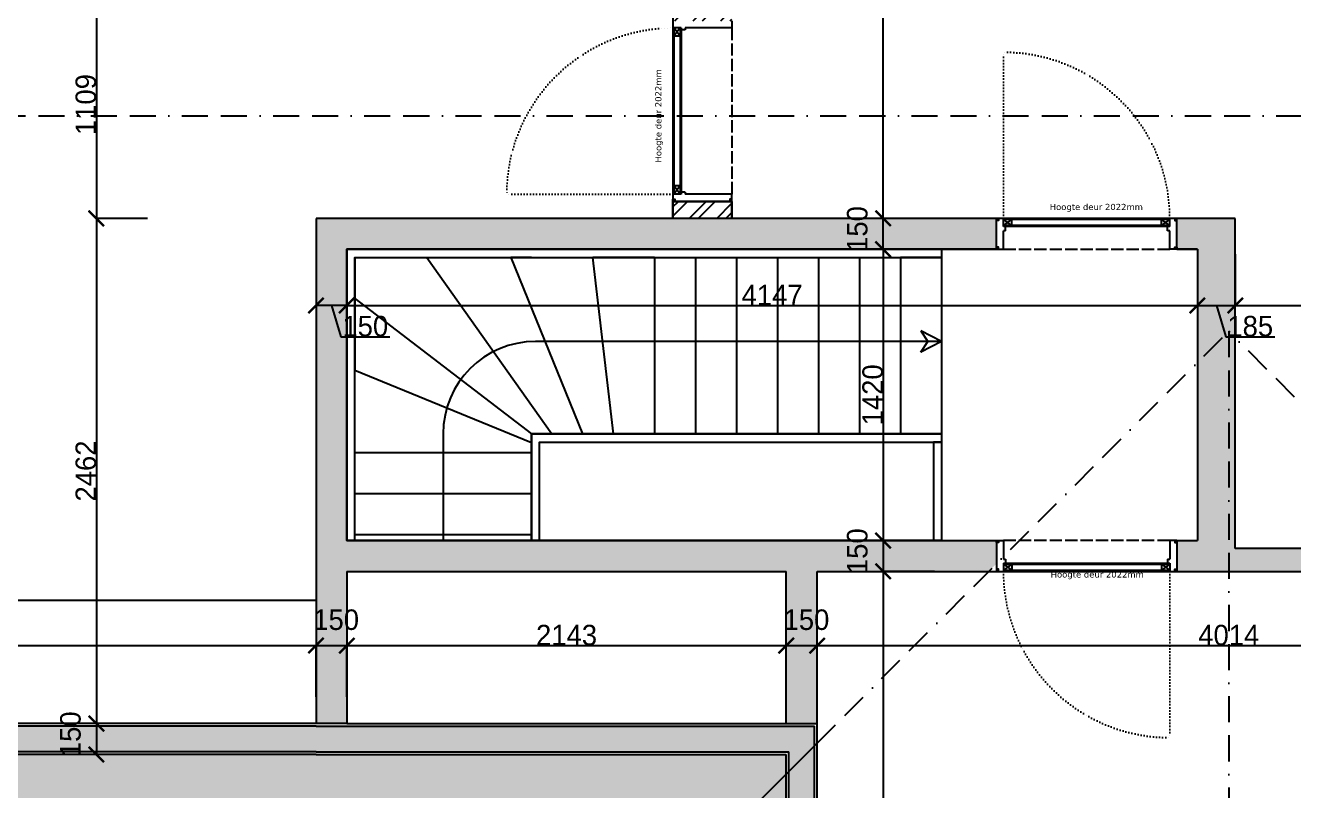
# Model space of a CAD drawing. Header units: millimetres. Extents: x -153917 to -31303, y -39726 to 31262.
# Drawn here: x -147857 to -141674, y 17283 to 21012 of the extents above; entities that cross this region are included whole.
import ezdxf

# ---------------------------------------------------------------- set-up
doc = ezdxf.new("R2010")
doc.units = ezdxf.units.MM
doc.header["$LTSCALE"] = 5
for name, pattern in [('ACAD_ISO02W100', [15, 12, -3]), ('ACAD_ISO07W100', [3, 0, -3]), ('BORDERX2', [88.9, 25.4, -12.7, 25.4, -12.7, 0, -12.7])]:
    doc.linetypes.add(name, pattern=pattern)
for name, color, linetype in [('Bemating', 1, 'Continuous'), ('Deuren', 8, 'Continuous'), ('invulling muren', 252, 'Continuous'), ('Meubel', 8, 'Continuous'), ('muren', 7, 'Continuous'), ('Tekst', 7, 'Continuous'), ('trap', 8, 'Continuous')]:
    doc.layers.add(name, color=color, linetype=linetype)
doc.layers.add('Toestellen', color=7, linetype='Continuous', true_color=0x423f38)
doc.styles.add('Geneva', font='')
doc.styles.get('Geneva').set_extended_font_data('Geneva')
doc.dimstyles.new('ISO-25', dxfattribs={"dimtxt": 100, "dimasz": 25, "dimexe": 1.25, "dimexo": 0.625, "dimtad": 1, "dimtxsty": 'Standard', "dimblk": 'ARCHTICK', "dimcen": 2.5, "dimse1": 1, "dimse2": 1, "dimadec": 0, "dimazin": 0, "dimtfac": 1, "dimtmove": 0, "dimatfit": 3, "dimfxl": 1, "dimarcsym": 0})

# ---------------------------------------------------------------- blocks, each defined once
blk = doc.blocks.new('_ArchTick')
at = {"color": 0, "linetype": 'ByBlock', "const_width": 0.15}
blk.add_lwpolyline([(-0.5, -0.5), (0.5, 0.5)], dxfattribs=at)
blk = doc.blocks.new('*D182')
at = {"layer": 'Bemating', "color": 0, "lineweight": -2, "transparency": 16777216}
for p, q in [((-147261.1, 21180.8), (-147512.4, 21180.8)), ((-147511.1, 21180.8), (-147511.1, 20071.8)), ((-147261.1, 20071.8), (-147512.4, 20071.8))]:
    blk.add_line(p, q, dxfattribs=at)
at = {"layer": 'Defpoints', "color": 0, "transparency": 16777216}
for p in [(-147077.1, 21180.8), (-147511.1, 20071.8), (-146440.1, 20071.8)]:
    blk.add_point(p, dxfattribs=at)
at = {"layer": 'Bemating', "color": 0, "lineweight": -2, "transparency": 16777216, "xscale": 75, "yscale": 75, "zscale": 75}
for p, rotation in [((-147511.1, 21180.8), 90), ((-147511.1, 20071.8), 270)]:
    blk.add_blockref('_ArchTick', p, dxfattribs=dict(at, rotation=rotation))
at = {"layer": 'Bemating', "color": 0, "transparency": 16777216, "insert": (-147561.8, 20626.3), "char_height": 100, "attachment_point": 5, "rotation": 90, "style": 'Geneva'}
blk.add_mtext('1109', dxfattribs=at)
blk = doc.blocks.new('*D183')
at = {"layer": 'Bemating', "color": 0, "lineweight": -2, "transparency": 16777216}
for p, q in [((-147261.1, 20071.8), (-147512.4, 20071.8)), ((-147511.1, 20071.8), (-147511.1, 17609.8)), ((-147261.1, 17609.8), (-147512.4, 17609.8))]:
    blk.add_line(p, q, dxfattribs=at)
at = {"layer": 'Defpoints', "color": 0, "transparency": 16777216}
for p in [(-146440.1, 20071.8), (-147511.1, 17609.8), (-146440.1, 17609.8)]:
    blk.add_point(p, dxfattribs=at)
at = {"layer": 'Bemating', "color": 0, "lineweight": -2, "transparency": 16777216, "xscale": 75, "yscale": 75, "zscale": 75}
for p, rotation in [((-147511.1, 20071.8), 90), ((-147511.1, 17609.8), 270)]:
    blk.add_blockref('_ArchTick', p, dxfattribs=dict(at, rotation=rotation))
at = {"layer": 'Bemating', "color": 0, "transparency": 16777216, "insert": (-147561.8, 18840.8), "char_height": 100, "attachment_point": 5, "rotation": 90, "style": 'Geneva'}
blk.add_mtext('2462', dxfattribs=at)
blk = doc.blocks.new('*D184')
at = {"layer": 'Bemating', "color": 0, "lineweight": -2, "transparency": 16777216}
for p, q in [((-151240.1, 17739.9), (-151240.1, 17991.2)), ((-151240.1, 17989.9), (-146440.1, 17989.9)), ((-146440.1, 17739.9), (-146440.1, 17991.2))]:
    blk.add_line(p, q, dxfattribs=at)
at = {"layer": 'Defpoints', "color": 0, "transparency": 16777216}
for p in [(-146440.1, 17989.9), (-151240.1, 17609.8), (-146440.1, 17609.8)]:
    blk.add_point(p, dxfattribs=at)
at = {"layer": 'Bemating', "color": 0, "lineweight": -2, "transparency": 16777216, "xscale": 75, "yscale": 75, "zscale": 75, "rotation": 180}
blk.add_blockref('_ArchTick', (-151240.1, 17989.9), dxfattribs=at)
at = {"layer": 'Bemating', "color": 0, "lineweight": -2, "transparency": 16777216, "xscale": 75, "yscale": 75, "zscale": 75}
blk.add_blockref('_ArchTick', (-146440.1, 17989.9), dxfattribs=at)
at = {"layer": 'Bemating', "color": 0, "transparency": 16777216, "insert": (-148840.1, 18040.5), "char_height": 100, "attachment_point": 5, "style": 'Geneva'}
blk.add_mtext('4800', dxfattribs=at)
blk = doc.blocks.new('*D185')
at = {"layer": 'Bemating', "color": 0, "lineweight": -2, "transparency": 16777216}
for p, q in [((-146440.1, 17739.9), (-146440.1, 17991.2)), ((-146440.1, 17989.9), (-146290.1, 17989.9)), ((-146290.1, 17739.9), (-146290.1, 17991.2))]:
    blk.add_line(p, q, dxfattribs=at)
at = {"layer": 'Defpoints', "color": 0, "transparency": 16777216}
for p in [(-146290.1, 17989.9), (-146440.1, 17609.8), (-146290.1, 17609.8)]:
    blk.add_point(p, dxfattribs=at)
at = {"layer": 'Bemating', "color": 0, "lineweight": -2, "transparency": 16777216, "xscale": 75, "yscale": 75, "zscale": 75, "rotation": 180}
blk.add_blockref('_ArchTick', (-146440.1, 17989.9), dxfattribs=at)
at = {"layer": 'Bemating', "color": 0, "lineweight": -2, "transparency": 16777216, "xscale": 75, "yscale": 75, "zscale": 75}
blk.add_blockref('_ArchTick', (-146290.1, 17989.9), dxfattribs=at)
at = {"layer": 'Bemating', "color": 0, "transparency": 16777216, "insert": (-146342, 18115.5), "char_height": 100, "attachment_point": 5, "style": 'Geneva'}
blk.add_mtext('150', dxfattribs=at)
blk = doc.blocks.new('*D186')
at = {"layer": 'Bemating', "color": 0, "lineweight": -2, "transparency": 16777216}
for p, q in [((-146290.1, 17739.9), (-146290.1, 17991.2)), ((-146290.1, 17989.9), (-144147.1, 17989.9)), ((-144147.1, 17739.9), (-144147.1, 17991.2))]:
    blk.add_line(p, q, dxfattribs=at)
at = {"layer": 'Defpoints', "color": 0, "transparency": 16777216}
for p in [(-144147.1, 17989.9), (-146290.1, 17609.8), (-144147.1, 17609.8)]:
    blk.add_point(p, dxfattribs=at)
at = {"layer": 'Bemating', "color": 0, "lineweight": -2, "transparency": 16777216, "xscale": 75, "yscale": 75, "zscale": 75, "rotation": 180}
blk.add_blockref('_ArchTick', (-146290.1, 17989.9), dxfattribs=at)
at = {"layer": 'Bemating', "color": 0, "lineweight": -2, "transparency": 16777216, "xscale": 75, "yscale": 75, "zscale": 75}
blk.add_blockref('_ArchTick', (-144147.1, 17989.9), dxfattribs=at)
at = {"layer": 'Bemating', "color": 0, "transparency": 16777216, "insert": (-145218.6, 18040.5), "char_height": 100, "attachment_point": 5, "style": 'Geneva'}
blk.add_mtext('2143', dxfattribs=at)
blk = doc.blocks.new('*D187')
at = {"layer": 'Bemating', "color": 0, "lineweight": -2, "transparency": 16777216}
for p, q in [((-144147.1, 17739.9), (-144147.1, 17991.2)), ((-144147.1, 17989.9), (-143997.1, 17989.9)), ((-143997.1, 17739.9), (-143997.1, 17991.2))]:
    blk.add_line(p, q, dxfattribs=at)
at = {"layer": 'Defpoints', "color": 0, "transparency": 16777216}
for p in [(-143997.1, 17989.9), (-144147.1, 17609.8), (-143997.1, 17609.8)]:
    blk.add_point(p, dxfattribs=at)
at = {"layer": 'Bemating', "color": 0, "lineweight": -2, "transparency": 16777216, "xscale": 75, "yscale": 75, "zscale": 75, "rotation": 180}
blk.add_blockref('_ArchTick', (-144147.1, 17989.9), dxfattribs=at)
at = {"layer": 'Bemating', "color": 0, "lineweight": -2, "transparency": 16777216, "xscale": 75, "yscale": 75, "zscale": 75}
blk.add_blockref('_ArchTick', (-143997.1, 17989.9), dxfattribs=at)
at = {"layer": 'Bemating', "color": 0, "transparency": 16777216, "insert": (-144049, 18115.5), "char_height": 100, "attachment_point": 5, "style": 'Geneva'}
blk.add_mtext('150', dxfattribs=at)
blk = doc.blocks.new('*D188')
at = {"layer": 'Bemating', "color": 0, "lineweight": -2, "transparency": 16777216}
for p, q in [((-139983.1, 18239.9), (-139983.1, 17988.7)), ((-143997.1, 17739.9), (-143997.1, 17991.2)), ((-143997.1, 17989.9), (-139983.1, 17989.9))]:
    blk.add_line(p, q, dxfattribs=at)
at = {"layer": 'Defpoints', "color": 0, "transparency": 16777216}
for p in [(-139983.1, 18351.8), (-139983.1, 17989.9), (-143997.1, 17609.8)]:
    blk.add_point(p, dxfattribs=at)
at = {"layer": 'Bemating', "color": 0, "lineweight": -2, "transparency": 16777216, "xscale": 75, "yscale": 75, "zscale": 75, "rotation": 180}
blk.add_blockref('_ArchTick', (-143997.1, 17989.9), dxfattribs=at)
at = {"layer": 'Bemating', "color": 0, "lineweight": -2, "transparency": 16777216, "xscale": 75, "yscale": 75, "zscale": 75}
blk.add_blockref('_ArchTick', (-139983.1, 17989.9), dxfattribs=at)
at = {"layer": 'Bemating', "color": 0, "transparency": 16777216, "insert": (-141990.1, 18040.5), "char_height": 100, "attachment_point": 5, "style": 'Geneva'}
blk.add_mtext('4014', dxfattribs=at)
blk = doc.blocks.new('*D199')
at = {"layer": 'Bemating', "color": 0, "lineweight": -2, "transparency": 16777216}
for p, q in [((-143425.2, 19921.8), (-143676.4, 19921.8)), ((-143675.2, 19921.8), (-143675.2, 18501.8)), ((-143425.2, 18501.8), (-143676.4, 18501.8))]:
    blk.add_line(p, q, dxfattribs=at)
at = {"layer": 'Defpoints', "color": 0, "transparency": 16777216}
for p in [(-143390.1, 19921.8), (-143675.2, 18501.8), (-143390.1, 18501.8)]:
    blk.add_point(p, dxfattribs=at)
at = {"layer": 'Bemating', "color": 0, "lineweight": -2, "transparency": 16777216, "xscale": 75, "yscale": 75, "zscale": 75}
for p, rotation in [((-143675.2, 19921.8), 90), ((-143675.2, 18501.8), 270)]:
    blk.add_blockref('_ArchTick', p, dxfattribs=dict(at, rotation=rotation))
at = {"layer": 'Bemating', "color": 0, "transparency": 16777216, "insert": (-143725.8, 19211.8), "char_height": 100, "attachment_point": 5, "rotation": 90, "style": 'Geneva'}
blk.add_mtext('1420', dxfattribs=at)
blk = doc.blocks.new('*D200')
at = {"layer": 'Bemating', "color": 0, "lineweight": -2, "transparency": 16777216}
for p, q in [((-143425.2, 18501.8), (-143676.4, 18501.8)), ((-143675.2, 18501.8), (-143675.2, 18351.8)), ((-143425.2, 18351.8), (-143676.4, 18351.8))]:
    blk.add_line(p, q, dxfattribs=at)
at = {"layer": 'Defpoints', "color": 0, "transparency": 16777216}
for p in [(-143390.1, 18501.8), (-143675.2, 18351.8), (-143123.1, 18351.8)]:
    blk.add_point(p, dxfattribs=at)
at = {"layer": 'Bemating', "color": 0, "lineweight": -2, "transparency": 16777216, "xscale": 75, "yscale": 75, "zscale": 75}
for p, rotation in [((-143675.2, 18501.8), 90), ((-143675.2, 18351.8), 270)]:
    blk.add_blockref('_ArchTick', p, dxfattribs=dict(at, rotation=rotation))
at = {"layer": 'Bemating', "color": 0, "transparency": 16777216, "insert": (-143800.8, 18449.9), "char_height": 100, "attachment_point": 5, "rotation": 90, "style": 'Geneva'}
blk.add_mtext('150', dxfattribs=at)
blk = doc.blocks.new('*D201')
at = {"layer": 'Bemating', "color": 0, "lineweight": -2, "transparency": 16777216}
for p, q in [((-143425.2, 18351.8), (-143676.4, 18351.8)), ((-143675.2, 18351.8), (-143675.2, 14701.8)), ((-143925.2, 14701.8), (-143673.9, 14701.8))]:
    blk.add_line(p, q, dxfattribs=at)
at = {"layer": 'Defpoints', "color": 0, "transparency": 16777216}
for p in [(-143123.1, 18351.8), (-143997.1, 14701.8), (-143675.2, 14701.8)]:
    blk.add_point(p, dxfattribs=at)
at = {"layer": 'Bemating', "color": 0, "lineweight": -2, "transparency": 16777216, "xscale": 75, "yscale": 75, "zscale": 75}
for p, rotation in [((-143675.2, 18351.8), 90), ((-143675.2, 14701.8), 270)]:
    blk.add_blockref('_ArchTick', p, dxfattribs=dict(at, rotation=rotation))
at = {"layer": 'Bemating', "color": 0, "transparency": 16777216, "insert": (-143725.8, 16526.8), "char_height": 100, "attachment_point": 5, "rotation": 90, "style": 'Geneva'}
blk.add_mtext('3650', dxfattribs=at)
blk = doc.blocks.new('*D202')
at = {"layer": 'Bemating', "color": 0, "lineweight": -2, "transparency": 16777216}
for p, q in [((-146290.1, 19897.6), (-146290.1, 19646.3)), ((-142143.1, 19897.6), (-142143.1, 19646.3)), ((-146290.1, 19647.6), (-142143.1, 19647.6))]:
    blk.add_line(p, q, dxfattribs=at)
at = {"layer": 'Defpoints', "color": 0, "transparency": 16777216}
for p in [(-146290.1, 19921.8), (-142143.1, 19921.8), (-142143.1, 19647.6)]:
    blk.add_point(p, dxfattribs=at)
at = {"layer": 'Bemating', "color": 0, "lineweight": -2, "transparency": 16777216, "xscale": 75, "yscale": 75, "zscale": 75, "rotation": 180}
blk.add_blockref('_ArchTick', (-146290.1, 19647.6), dxfattribs=at)
at = {"layer": 'Bemating', "color": 0, "lineweight": -2, "transparency": 16777216, "xscale": 75, "yscale": 75, "zscale": 75}
blk.add_blockref('_ArchTick', (-142143.1, 19647.6), dxfattribs=at)
at = {"layer": 'Bemating', "color": 0, "transparency": 16777216, "insert": (-144216.6, 19698.2), "char_height": 100, "attachment_point": 5, "style": 'Geneva'}
blk.add_mtext('4147', dxfattribs=at)
blk = doc.blocks.new('*D203')
at = {"layer": 'Bemating', "color": 0, "lineweight": -2, "transparency": 16777216}
for p, q in [((-142143.1, 19897.6), (-142143.1, 19646.3)), ((-141958.1, 19897.6), (-141958.1, 19646.3)), ((-142143.1, 19647.6), (-141958.1, 19647.6)), ((-142050.6, 19647.6), (-142005, 19495.4)), ((-142005, 19495.4), (-141765.6, 19495.4))]:
    blk.add_line(p, q, dxfattribs=at)
at = {"layer": 'Defpoints', "color": 0, "transparency": 16777216}
for p in [(-141958.1, 20071.8), (-142143.1, 19921.8), (-141958.1, 19647.6)]:
    blk.add_point(p, dxfattribs=at)
at = {"layer": 'Bemating', "color": 0, "lineweight": -2, "transparency": 16777216, "xscale": 75, "yscale": 75, "zscale": 75, "rotation": 180}
blk.add_blockref('_ArchTick', (-142143.1, 19647.6), dxfattribs=at)
at = {"layer": 'Bemating', "color": 0, "lineweight": -2, "transparency": 16777216, "xscale": 75, "yscale": 75, "zscale": 75}
blk.add_blockref('_ArchTick', (-141958.1, 19647.6), dxfattribs=at)
at = {"layer": 'Bemating', "color": 0, "transparency": 16777216, "insert": (-141885.3, 19546), "char_height": 100, "attachment_point": 5, "style": 'Geneva'}
blk.add_mtext('185', dxfattribs=at)
blk = doc.blocks.new('*D204')
at = {"layer": 'Bemating', "color": 0, "lineweight": -2, "transparency": 16777216}
for p, q in [((-141958.1, 19897.6), (-141958.1, 19646.3)), ((-141958.1, 19647.6), (-138840.1, 19647.6)), ((-138840.1, 19397.6), (-138840.1, 19648.8))]:
    blk.add_line(p, q, dxfattribs=at)
at = {"layer": 'Defpoints', "color": 0, "transparency": 16777216}
for p in [(-141958.1, 20071.8), (-138840.1, 19647.6), (-138840.1, 18462.8)]:
    blk.add_point(p, dxfattribs=at)
at = {"layer": 'Bemating', "color": 0, "lineweight": -2, "transparency": 16777216, "xscale": 75, "yscale": 75, "zscale": 75, "rotation": 180}
blk.add_blockref('_ArchTick', (-141958.1, 19647.6), dxfattribs=at)
at = {"layer": 'Bemating', "color": 0, "lineweight": -2, "transparency": 16777216, "xscale": 75, "yscale": 75, "zscale": 75}
blk.add_blockref('_ArchTick', (-138840.1, 19647.6), dxfattribs=at)
at = {"layer": 'Bemating', "color": 0, "transparency": 16777216, "insert": (-140399.1, 19698.2), "char_height": 100, "attachment_point": 5, "style": 'Geneva'}
blk.add_mtext('3118', dxfattribs=at)
blk = doc.blocks.new('*D206')
at = {"layer": 'Bemating', "color": 0, "lineweight": -2, "transparency": 16777216}
for p, q in [((-146440.1, 19897.6), (-146440.1, 19646.3)), ((-146290.1, 19897.6), (-146290.1, 19646.3)), ((-146290.1, 19647.6), (-146440.1, 19647.6)), ((-146365.1, 19647.6), (-146319.5, 19495.4)), ((-146319.5, 19495.4), (-146080.1, 19495.4))]:
    blk.add_line(p, q, dxfattribs=at)
at = {"layer": 'Defpoints', "color": 0, "transparency": 16777216}
for p in [(-146440.1, 20071.8), (-146290.1, 19921.8), (-146440.1, 19647.6)]:
    blk.add_point(p, dxfattribs=at)
at = {"layer": 'Bemating', "color": 0, "lineweight": -2, "transparency": 16777216, "xscale": 75, "yscale": 75, "zscale": 75, "rotation": 180}
blk.add_blockref('_ArchTick', (-146440.1, 19647.6), dxfattribs=at)
at = {"layer": 'Bemating', "color": 0, "lineweight": -2, "transparency": 16777216, "xscale": 75, "yscale": 75, "zscale": 75}
blk.add_blockref('_ArchTick', (-146290.1, 19647.6), dxfattribs=at)
at = {"layer": 'Bemating', "color": 0, "transparency": 16777216, "insert": (-146199.8, 19546), "char_height": 100, "attachment_point": 5, "style": 'Geneva'}
blk.add_mtext('150', dxfattribs=at)
blk = doc.blocks.new('*D207')
at = {"layer": 'Bemating', "color": 0, "lineweight": -2, "transparency": 16777216}
for p, q in [((-143425.2, 20071.8), (-143676.4, 20071.8)), ((-143675.2, 19921.8), (-143675.2, 20071.8)), ((-143425.2, 19921.8), (-143676.4, 19921.8))]:
    blk.add_line(p, q, dxfattribs=at)
at = {"layer": 'Defpoints', "color": 0, "transparency": 16777216}
for p in [(-143675.2, 20071.8), (-141958.1, 20071.8), (-143390.1, 19921.8)]:
    blk.add_point(p, dxfattribs=at)
at = {"layer": 'Bemating', "color": 0, "lineweight": -2, "transparency": 16777216, "xscale": 75, "yscale": 75, "zscale": 75}
for p, rotation in [((-143675.2, 20071.8), 90), ((-143675.2, 19921.8), 270)]:
    blk.add_blockref('_ArchTick', p, dxfattribs=dict(at, rotation=rotation))
at = {"layer": 'Bemating', "color": 0, "transparency": 16777216, "insert": (-143800.8, 20019.9), "char_height": 100, "attachment_point": 5, "rotation": 90, "style": 'Geneva'}
blk.add_mtext('150', dxfattribs=at)
blk = doc.blocks.new('*D208')
at = {"layer": 'Bemating', "color": 0, "lineweight": -2, "transparency": 16777216}
for p, q in [((-143925.2, 23637.8), (-143673.9, 23637.8)), ((-143675.2, 20071.8), (-143675.2, 23637.8)), ((-143425.2, 20071.8), (-143676.4, 20071.8))]:
    blk.add_line(p, q, dxfattribs=at)
at = {"layer": 'Defpoints', "color": 0, "transparency": 16777216}
for p in [(-144413.1, 23637.8), (-143675.2, 23637.8), (-141958.1, 20071.8)]:
    blk.add_point(p, dxfattribs=at)
at = {"layer": 'Bemating', "color": 0, "lineweight": -2, "transparency": 16777216, "xscale": 75, "yscale": 75, "zscale": 75}
for p, rotation in [((-143675.2, 23637.8), 90), ((-143675.2, 20071.8), 270)]:
    blk.add_blockref('_ArchTick', p, dxfattribs=dict(at, rotation=rotation))
at = {"layer": 'Bemating', "color": 0, "transparency": 16777216, "insert": (-143725.8, 21854.8), "char_height": 100, "attachment_point": 5, "rotation": 90, "style": 'Geneva'}
blk.add_mtext('3566', dxfattribs=at)
blk = doc.blocks.new('*D213')
at = {"layer": 'Bemating', "color": 0, "lineweight": -2, "transparency": 16777216}
for p, q in [((-147261.1, 17609.8), (-147512.4, 17609.8)), ((-147511.1, 17609.8), (-147511.1, 17459.8)), ((-147261.1, 17459.8), (-147512.4, 17459.8))]:
    blk.add_line(p, q, dxfattribs=at)
at = {"layer": 'Defpoints', "color": 0, "transparency": 16777216}
for p in [(-146440.1, 17609.8), (-147511.1, 17459.8), (-144147.1, 17459.8)]:
    blk.add_point(p, dxfattribs=at)
at = {"layer": 'Bemating', "color": 0, "lineweight": -2, "transparency": 16777216, "xscale": 75, "yscale": 75, "zscale": 75}
for p, rotation in [((-147511.1, 17609.8), 90), ((-147511.1, 17459.8), 270)]:
    blk.add_blockref('_ArchTick', p, dxfattribs=dict(at, rotation=rotation))
at = {"layer": 'Bemating', "color": 0, "transparency": 16777216, "insert": (-147636.8, 17557.9), "char_height": 100, "attachment_point": 5, "rotation": 90, "style": 'Geneva'}
blk.add_mtext('150', dxfattribs=at)
blk = doc.blocks.new('*D215')
at = {"layer": 'Bemating', "color": 0, "lineweight": -2, "transparency": 16777216}
for p, q in [((-151540.1, 12398.2), (-151540.1, 12147)), ((-134340.1, 12398.2), (-134340.1, 12147)), ((-151540.1, 12148.2), (-134340.1, 12148.2))]:
    blk.add_line(p, q, dxfattribs=at)
at = {"layer": 'Defpoints', "color": 0, "transparency": 16777216}
for p in [(-151540.1, 23637.8), (-134340.1, 20357.8), (-134340.1, 12148.2)]:
    blk.add_point(p, dxfattribs=at)
at = {"layer": 'Bemating', "color": 0, "lineweight": -2, "transparency": 16777216, "xscale": 75, "yscale": 75, "zscale": 75, "rotation": 180}
blk.add_blockref('_ArchTick', (-151540.1, 12148.2), dxfattribs=at)
at = {"layer": 'Bemating', "color": 0, "lineweight": -2, "transparency": 16777216, "xscale": 75, "yscale": 75, "zscale": 75}
blk.add_blockref('_ArchTick', (-134340.1, 12148.2), dxfattribs=at)
at = {"layer": 'Bemating', "color": 0, "transparency": 16777216, "insert": (-142940.1, 12198.9), "char_height": 100, "attachment_point": 5, "style": 'Geneva'}
blk.add_mtext('17200', dxfattribs=at)

msp = doc.modelspace()

# ---------------------------------------------------------------- hatches: boundary and pattern name
at = {"layer": 'invulling muren', "transparency": 33554477}
h = msp.add_hatch(color=256, dxfattribs=at)
h.dxf.hatch_style = 1
h.paths.add_polyline_path([(-134640.121, 27971.817), (-139940.121, 27971.817), (-139940.121, 24771.817), (-151240.121, 24771.817), (-151240.121, 23787.817), (-138840.121, 23787.817), (-134640.121, 23787.817)], flags=16)
h.paths.add_polyline_path([(-140240.121, 28271.817), (-134340.121, 28271.817), (-134340.121, 23787.817), (-134340.121, 23637.817), (-133840.121, 23637.817), (-133840.121, 28771.817), (-140740.121, 28771.817), (-140740.121, 25571.817), (-152040.121, 25571.817), (-152040.121, 23637.817), (-151540.121, 23637.817), (-151540.121, 23787.817), (-151540.121, 25071.817), (-150490.121, 25071.817), (-140240.121, 25071.817)])
h.paths.add_polyline_path([(-139940.121, 27971.817), (-134640.121, 27971.817), (-134640.121, 23787.817), (-134340.121, 23787.817), (-134340.121, 28271.817), (-140240.121, 28271.817), (-140240.121, 25071.817), (-150490.121, 25071.817), (-151540.121, 25071.817), (-151540.121, 23787.817), (-151240.121, 23787.817), (-151240.121, 24771.817), (-139940.121, 24771.817)], flags=17)
h.paths.add_polyline_path([(-134640.121, 20207.817), (-138540.121, 20207.817), (-138540.121, 17609.817), (-138040.121, 17609.817), (-138040.121, 16871.817), (-134640.121, 16871.817)])
h.paths.add_polyline_path([(-134340.121, 20207.817), (-134640.121, 20207.817), (-134640.121, 16871.817), (-138040.121, 16871.817), (-138040.121, 16571.817), (-134340.121, 16571.817)], flags=17)
h.paths.add_polyline_path([(-133840.121, 20357.817), (-134340.121, 20357.817), (-134340.121, 20207.817), (-134340.121, 16571.817), (-138040.121, 16571.817), (-138040.121, 16071.817), (-133840.121, 16071.817)])
h.paths.add_polyline_path([(-138840.121, 16371.817), (-139833.121, 17364.817), (-139833.121, 14701.817), (-139833.121, 14564.817), (-138840.121, 13571.817)])
h.paths.add_polyline_path([(-138840.121, 17459.817), (-139833.121, 17459.817), (-139833.121, 17364.817), (-138840.121, 16371.817)])
h.paths.add_polyline_path([(-138540.121, 17459.817), (-138840.121, 17459.817), (-138840.121, 16371.817), (-138540.121, 16071.817)])
h.paths.add_polyline_path([(-138040.121, 17609.817), (-138540.121, 17609.817), (-138540.121, 17459.817), (-138540.121, 16071.817), (-138040.121, 15571.817)])
h.paths.add_polyline_path([(-138540.121, 16071.817), (-138840.121, 16371.817), (-138840.121, 13571.817), (-138540.121, 13271.817)])
h.paths.add_polyline_path([(-138040.121, 15571.817), (-138540.121, 16071.817), (-138540.121, 13271.817), (-138040.121, 12771.817)])
h.paths.add_polyline_path([(-139833.121, 14564.817), (-139833.121, 14551.817), (-139983.121, 14551.817), (-141990.121, 14551.817), (-143997.121, 14551.817), (-144147.121, 14551.817), (-144147.121, 14564.817), (-145140.121, 13571.817), (-138840.121, 13571.817)])
h.paths.add_polyline_path([(-138840.121, 13571.817), (-145140.121, 13571.817), (-145440.121, 13271.817), (-138540.121, 13271.817)])
h.paths.add_polyline_path([(-138540.121, 13271.817), (-145440.121, 13271.817), (-145940.121, 12771.817), (-138040.121, 12771.817)])
h.paths.add_polyline_path([(-145440.121, 16071.817), (-145940.121, 15571.817), (-145940.121, 12771.817), (-145440.121, 13271.817)])
h.paths.add_polyline_path([(-145140.121, 16371.817), (-145440.121, 16071.817), (-145440.121, 13271.817), (-145140.121, 13571.817)])
h.paths.add_polyline_path([(-144147.121, 17364.817), (-145140.121, 16371.817), (-145140.121, 13571.817), (-144147.121, 14564.817), (-144147.121, 14701.817)])
h.paths.add_polyline_path([(-144147.121, 17364.817), (-144147.121, 17459.817), (-146290.121, 17459.817), (-146440.121, 17459.817), (-151240.121, 17459.817), (-151240.121, 16371.817), (-145140.121, 16371.817)])
h.paths.add_polyline_path([(-151540.121, 17459.817), (-151540.121, 17609.817), (-152040.121, 17609.817), (-152040.121, 15571.817), (-145940.121, 15571.817), (-145440.121, 16071.817), (-151540.121, 16071.817)])
h.paths.add_polyline_path([(-151240.121, 17459.817), (-151540.121, 17459.817), (-151540.121, 16071.817), (-145440.121, 16071.817), (-145140.121, 16371.817), (-151240.121, 16371.817)])
at = {"layer": 'invulling muren'}
h = msp.add_hatch(dxfattribs=at)
h.set_pattern_fill('ANSI32', color=256, scale=10)
h.set_pattern_definition([(45, (34340.32, -328.19), (-67.35192, 67.35192), []), (45, (34385.22, -328.19), (-67.35192, 67.35192), [])])
h.paths.add_polyline_path([(-144413.121, 23000.817), (-144413.121, 23637.817), (-144700.121, 23637.817), (-144700.121, 21280.817), (-144700.121, 21180.817), (-144700.121, 21034.817), (-144690.121, 21034.817), (-144600.121, 21034.817), (-144413.121, 21034.817)])
h.paths.add_polyline_path([(-144413.121, 20154.817), (-144423.121, 20154.817), (-144700.121, 20154.817), (-144700.121, 20071.817), (-144413.121, 20071.817)])
h = msp.add_hatch(dxfattribs=at)
h.set_pattern_fill('ANSI36', color=256, scale=10)
h.set_pattern_definition([(45, (34340.32, -328.19), (16.83798, 61.739261), [79.375, -15.875, 0, -15.875])])
h.paths.add_polyline_path([(-143123.121, 18501.817), (-146290.121, 18501.817), (-146290.121, 19921.817), (-143390.121, 19921.817), (-143123.121, 19921.817), (-143123.121, 20071.817), (-146440.121, 20071.817), (-146440.121, 18209.817), (-146440.121, 17609.817), (-146290.121, 17609.817), (-146290.121, 18351.817), (-144147.121, 18351.817), (-144147.121, 17609.817), (-143997.121, 17609.817), (-143997.121, 18351.817), (-143160.121, 18351.817), (-143123.121, 18388.817)])
h.paths.add_polyline_path([(-141958.121, 20071.817), (-142243.121, 20071.817), (-142243.121, 19921.817), (-142143.121, 19921.817), (-142143.121, 19368.817), (-141990.121, 19521.817), (-141958.121, 19489.817)])
h.paths.add_polyline_path([(-141990.121, 19521.817), (-142143.121, 19368.817), (-142143.121, 18501.817), (-142243.121, 18501.817), (-142243.121, 18351.817), (-142143.121, 18351.817), (-141990.121, 18351.817)])
h.paths.add_polyline_path([(-140931.121, 18462.817), (-141958.121, 18462.817), (-141958.121, 19489.817), (-141990.121, 19521.817), (-141990.121, 18351.817), (-140820.121, 18351.817)])
h.paths.add_polyline_path([(-138840.121, 18462.817), (-140931.121, 18462.817), (-140820.121, 18351.817), (-139983.121, 18351.817), (-139983.121, 17609.817), (-139833.121, 17609.817), (-139833.121, 18351.817), (-138840.121, 18351.817)])
h = msp.add_hatch(dxfattribs=at)
h.set_pattern_fill('HONEY', color=256, scale=10)
h.set_pattern_definition([(0, (34340.32, -328.19), (47.625, 27.4963064), [31.75, -63.5]), (120, (34340.32, -328.19), (-47.625, 27.4963066), [31.75, -63.5]), (60, (34340.32, -328.19), (1e-07, 54.992613), [-63.5, 31.75])])
h.paths.add_polyline_path([(-146440.121, 17472.317), (-146290.121, 17472.317), (-144134.621, 17472.317), (-144134.621, 17377.317), (-144009.621, 17502.317), (-144009.621, 17597.317), (-146440.121, 17597.317), (-151240.121, 17597.317), (-151240.121, 17472.317)])
h.paths.add_polyline_path([(-144134.621, 14701.817), (-144134.621, 14577.317), (-144009.621, 14702.317), (-144009.621, 17502.317), (-144134.621, 17377.317)])
h.paths.add_polyline_path([(-144009.621, 14689.317), (-144009.621, 14702.317), (-144134.621, 14577.317), (-144134.621, 14564.317), (-143997.121, 14564.317), (-141990.121, 14564.317), (-139983.121, 14564.317), (-139845.621, 14564.317), (-139845.621, 14577.317), (-139970.621, 14702.317), (-139970.621, 14689.317), (-139983.121, 14689.317), (-141990.121, 14689.317)])
h.paths.add_polyline_path([(-139970.621, 14702.317), (-139845.621, 14577.317), (-139845.621, 14701.817), (-139845.621, 17377.317), (-139970.621, 17502.317)])
h.paths.add_polyline_path([(-139970.621, 17597.317), (-139970.621, 17502.317), (-139845.621, 17377.317), (-139845.621, 17459.817), (-139845.621, 17472.317), (-139833.121, 17472.317), (-138840.121, 17472.317), (-138840.121, 17597.317)])

# ---------------------------------------------------------------- linework, layer by layer
at = {"layer": 'Deuren'}
for p, q in [((-144700.121, 21034.817), (-144700.121, 20999.817)), ((-144413.121, 21034.817), (-144413.121, 20999.817)), ((-144700.121, 20999.817), (-144700.121, 20239.817)), ((-144660.121, 20999.817), (-144700.121, 20999.817)), ((-144695.121, 20999.817), (-144695.121, 20189.817)), ((-144665.121, 20999.817), (-144695.121, 20959.817)), ((-144665.121, 20959.817), (-144695.121, 20999.817)), ((-144665.121, 20999.817), (-144665.121, 20189.817)), ((-144660.121, 20999.817), (-144660.121, 20189.817)), ((-144640.121, 20989.817), (-144660.121, 20989.817)), ((-144413.121, 20999.817), (-144640.121, 20999.817)), ((-144640.121, 20999.817), (-144640.121, 20989.817)), ((-144665.121, 20959.817), (-144695.121, 20959.817)), ((-144665.121, 20229.817), (-144695.121, 20229.817)), ((-144665.121, 20229.817), (-144695.121, 20189.817)), ((-144665.121, 20189.817), (-144695.121, 20229.817)), ((-144700.121, 20189.817), (-144700.121, 20154.817)), ((-144660.121, 20189.817), (-144700.121, 20189.817)), ((-144640.121, 20199.817), (-144660.121, 20199.817)), ((-144640.121, 20199.817), (-144640.121, 20189.817)), ((-144413.121, 20189.817), (-144640.121, 20189.817)), ((-144413.121, 20154.817), (-144413.121, 20189.817)), ((-144423.121, 20154.817), (-144700.121, 20154.817)), ((-143123.121, 19971.817), (-143123.121, 20071.817)), ((-143088.121, 20071.817), (-143123.121, 20071.817)), ((-142278.121, 20071.817), (-143088.121, 20071.817)), ((-143088.121, 20031.817), (-143088.121, 20071.817)), ((-142278.121, 20066.817), (-143088.121, 20066.817)), ((-143048.121, 20036.817), (-143088.121, 20066.817)), ((-143088.121, 20036.817), (-143048.121, 20066.817)), ((-142278.121, 20036.817), (-143088.121, 20036.817)), ((-143048.121, 20036.817), (-143048.121, 20066.817)), ((-142318.121, 20036.817), (-142318.121, 20066.817)), ((-142278.121, 20036.817), (-142318.121, 20066.817)), ((-142318.121, 20036.817), (-142278.121, 20066.817)), ((-142243.121, 20071.817), (-142278.121, 20071.817)), ((-142278.121, 20031.817), (-142278.121, 20071.817)), ((-142243.121, 19971.817), (-142243.121, 20071.817)), ((-142278.121, 20031.817), (-143088.121, 20031.817)), ((-143088.121, 19921.817), (-143088.121, 20011.817)), ((-143078.121, 20011.817), (-143088.121, 20011.817)), ((-143078.121, 20011.817), (-143078.121, 20031.817)), ((-142288.121, 20011.817), (-142288.121, 20031.817)), ((-142278.121, 20011.817), (-142288.121, 20011.817)), ((-142278.121, 19921.817), (-142278.121, 20011.817)), ((-143123.121, 19921.817), (-143088.121, 19921.817)), ((-142243.121, 19921.817), (-142278.121, 19921.817)), ((-143123.121, 18501.817), (-143088.121, 18501.817)), ((-143088.121, 18501.817), (-143088.121, 18411.817)), ((-142278.121, 18501.817), (-142278.121, 18411.817)), ((-142243.121, 18501.817), (-142278.121, 18501.817)), ((-143123.121, 18451.817), (-143123.121, 18351.817)), ((-142243.121, 18451.817), (-142243.121, 18351.817)), ((-143088.121, 18411.817), (-143078.121, 18411.817)), ((-143088.121, 18391.817), (-142278.121, 18391.817)), ((-143088.121, 18391.817), (-143088.121, 18351.817)), ((-143088.121, 18386.817), (-142278.121, 18386.817)), ((-143088.121, 18386.817), (-143048.121, 18356.817)), ((-143048.121, 18386.817), (-143088.121, 18356.817)), ((-143078.121, 18411.817), (-143078.121, 18391.817)), ((-143048.121, 18386.817), (-143048.121, 18356.817)), ((-142318.121, 18386.817), (-142318.121, 18356.817)), ((-142318.121, 18386.817), (-142278.121, 18356.817)), ((-142278.121, 18386.817), (-142318.121, 18356.817)), ((-142288.121, 18411.817), (-142288.121, 18391.817)), ((-142288.121, 18411.817), (-142278.121, 18411.817)), ((-142278.121, 18391.817), (-142278.121, 18351.817)), ((-143123.121, 18351.817), (-143088.121, 18351.817)), ((-143088.121, 18356.817), (-142278.121, 18356.817)), ((-143088.121, 18351.817), (-142278.121, 18351.817)), ((-142278.121, 18351.817), (-142243.121, 18351.817))]:
    msp.add_line(p, q, dxfattribs=at)
at = {"layer": 'Deuren', "linetype": 'ACAD_ISO02W100'}
for p, q in [((-144413.121, 20999.817), (-144413.121, 20189.817)), ((-143088.121, 19921.817), (-142278.121, 19921.817)), ((-142278.121, 18501.817), (-143088.121, 18501.817))]:
    msp.add_line(p, q, dxfattribs=at)
at = {"layer": 'Deuren', "linetype": 'ACAD_ISO07W100'}
for p, q in [((-143088.121, 20071.817), (-143088.121, 20881.817)), ((-144700.121, 20189.817), (-145510.121, 20189.817)), ((-142278.121, 18351.817), (-142278.121, 17541.817))]:
    msp.add_line(p, q, dxfattribs=at)
at = {"layer": 'Deuren'}
for points in [[(-144700.121, 20154.817), (-144700.121, 20164.817), (-144690.121, 20164.817), (-144690.121, 20154.817)], [(-144413.121, 20154.817), (-144413.121, 20164.817), (-144423.121, 20164.817), (-144423.121, 20154.817)], [(-143123.121, 20071.817), (-143113.121, 20071.817), (-143113.121, 20061.817), (-143123.121, 20061.817)], [(-142243.121, 20071.817), (-142253.121, 20071.817), (-142253.121, 20061.817), (-142243.121, 20061.817)], [(-143123.121, 19921.817), (-143113.121, 19921.817), (-143113.121, 19931.817), (-143123.121, 19931.817)], [(-142243.121, 19921.817), (-142253.121, 19921.817), (-142253.121, 19931.817), (-142243.121, 19931.817)], [(-143123.121, 18501.817), (-143113.121, 18501.817), (-143113.121, 18491.817), (-143123.121, 18491.817)], [(-142243.121, 18501.817), (-142253.121, 18501.817), (-142253.121, 18491.817), (-142243.121, 18491.817)], [(-143123.121, 18351.817), (-143113.121, 18351.817), (-143113.121, 18361.817), (-143123.121, 18361.817)], [(-142243.121, 18351.817), (-142253.121, 18351.817), (-142253.121, 18361.817), (-142243.121, 18361.817)]]:
    msp.add_lwpolyline(points, close=True, dxfattribs=at)
at = {"layer": 'Deuren', "linetype": 'ACAD_ISO07W100'}
for centre, start, end in [((-144700.121, 20189.817), 89.6454976, 180), ((-143088.121, 20071.817), 0, 90), ((-142278.121, 18351.817), 180, 270)]:
    msp.add_arc(centre, 810, start, end, dxfattribs=at)
at = {"layer": 'Meubel'}
for p, q in [((-144413.121, 20071.817), (-144413.121, 20154.817)), ((-146440.121, 18209.817), (-151240.121, 18209.817))]:
    msp.add_line(p, q, dxfattribs=at)
at = {"layer": 'muren'}
for p, q in [((-144700.121, 21180.817), (-144700.121, 20071.817)), ((-144700.121, 20071.817), (-144700.121, 20154.817)), ((-144700.121, 20154.817), (-144413.121, 20154.817)), ((-144413.121, 20154.817), (-144413.121, 20071.817)), ((-146440.121, 20071.817), (-146440.121, 17609.817)), ((-146440.121, 20071.817), (-146440.121, 18209.817)), ((-143123.121, 20071.817), (-146440.121, 20071.817)), ((-143123.121, 19921.817), (-143123.121, 20071.817)), ((-141958.121, 20071.817), (-142243.121, 20071.817)), ((-142243.121, 19921.817), (-142243.121, 20071.817)), ((-141958.121, 18462.817), (-141958.121, 20071.817)), ((-146290.121, 19921.817), (-146290.121, 18501.817)), ((-146290.121, 19921.817), (-143123.121, 19921.817)), ((-143123.121, 19921.817), (-146290.121, 19921.817)), ((-142143.121, 19921.817), (-142243.121, 19921.817)), ((-142143.121, 19921.817), (-142243.121, 19921.817)), ((-142243.121, 19921.817), (-142143.121, 19921.817)), ((-142143.121, 19921.817), (-142143.121, 18501.817)), ((-146290.121, 18501.817), (-143123.121, 18501.817)), ((-143123.121, 18501.817), (-143123.121, 18351.817)), ((-143123.121, 18501.817), (-143123.121, 18351.817)), ((-142243.121, 18501.817), (-142243.121, 18351.817)), ((-142243.121, 18501.817), (-142143.121, 18501.817)), ((-142243.121, 18501.817), (-142243.121, 18351.817)), ((-138840.121, 18462.817), (-141958.121, 18462.817)), ((-146290.121, 18351.817), (-144147.121, 18351.817)), ((-146290.121, 18351.817), (-146290.121, 17609.817)), ((-144147.121, 17609.817), (-144147.121, 18351.817)), ((-143997.121, 14701.817), (-143997.121, 18351.817)), ((-143997.121, 18351.817), (-143123.121, 18351.817)), ((-142243.121, 18351.817), (-142143.121, 18351.817)), ((-142143.121, 18351.817), (-139983.121, 18351.817)), ((-146290.121, 17609.817), (-151240.121, 17609.817)), ((-146440.121, 17597.317), (-151240.121, 17597.317)), ((-146440.121, 17597.317), (-144009.621, 17597.317)), ((-146290.121, 17609.817), (-143997.121, 17609.817)), ((-144009.621, 14689.317), (-144009.621, 17597.317)), ((-146440.121, 17472.317), (-151240.121, 17472.317)), ((-146440.121, 17459.817), (-151240.121, 17459.817)), ((-146440.121, 17472.317), (-146290.121, 17472.317)), ((-146440.121, 17459.817), (-146290.121, 17459.817)), ((-146290.121, 17472.317), (-144134.621, 17472.317)), ((-146290.121, 17459.817), (-144147.121, 17459.817)), ((-144147.121, 14701.817), (-144147.121, 17459.817)), ((-144134.621, 14701.817), (-144134.621, 17472.317))]:
    msp.add_line(p, q, dxfattribs=at)
at = {"layer": 'muren', "color": 6, "linetype": 'BORDERX2'}
for p, q in [((-151540.121, 20571.817), (-138840.121, 20571.817)), ((-143997.121, 17514.817), (-141990.121, 19521.817)), ((-138840.121, 16371.817), (-141990.121, 19521.817)), ((-141990.121, 19521.817), (-141990.121, 16721.817))]:
    msp.add_line(p, q, dxfattribs=at)
at = {"layer": 'muren'}
msp.add_lwpolyline([(-146290.121, 19921.817), (-143390.121, 19921.817), (-143390.121, 18501.817), (-146290.121, 18501.817)], close=True, dxfattribs=at)
at = {"layer": 'Toestellen'}
msp.add_line((-143997.121, 17514.817), (-145140.121, 16371.817), dxfattribs=at)
at = {"layer": 'trap'}
for p, q in [((-143390.121, 19921.817), (-143390.121, 19021.817)), ((-146250.121, 19881.817), (-146250.121, 19681.817)), ((-146250.121, 19881.817), (-146000.121, 19881.817)), ((-146000.121, 19881.817), (-145900.121, 19881.817)), ((-145900.121, 19881.817), (-145290.121, 19021.817)), ((-145390.121, 19881.817), (-145490.121, 19881.817)), ((-144990.121, 19021.817), (-145090.121, 19881.817)), ((-144990.121, 19881.817), (-145040.121, 19881.817)), ((-144790.121, 19881.817), (-144790.121, 19021.817)), ((-144590.121, 19881.817), (-144590.121, 19021.817)), ((-144390.121, 19881.817), (-144390.121, 19021.817)), ((-144190.121, 19881.817), (-144190.121, 19021.817)), ((-143990.121, 19881.817), (-143990.121, 19021.817)), ((-143790.121, 19881.817), (-143790.121, 19021.817)), ((-143390.121, 19881.817), (-143590.121, 19881.817)), ((-143590.121, 19881.817), (-143590.121, 19021.817)), ((-146250.121, 19681.817), (-145390.121, 19021.817)), ((-146250.121, 19681.817), (-146250.121, 19331.817)), ((-143390.121, 19471.817), (-143491.647, 19524.311)), ((-143491.647, 19524.311), (-143456.677, 19471.817)), ((-143390.121, 19471.817), (-145370.121, 19471.817)), ((-143390.121, 19471.817), (-143491.647, 19419.324)), ((-143491.647, 19419.324), (-143456.677, 19471.817)), ((-146250.121, 19331.817), (-145390.121, 18979.767)), ((-145820.121, 19021.817), (-145820.121, 18501.817)), ((-143390.121, 19021.817), (-145390.121, 19021.817)), ((-145390.121, 19021.817), (-145390.121, 18501.817)), ((-145390.121, 19021.817), (-145290.121, 19021.817)), ((-145190.121, 19021.817), (-145040.121, 19021.817)), ((-145190.121, 19021.817), (-144790.121, 19021.817)), ((-145190.121, 19021.817), (-145140.121, 19021.817)), ((-145390.121, 18929.767), (-146250.121, 18929.767)), ((-145390.121, 18979.767), (-145390.121, 18879.767)), ((-143390.121, 18981.817), (-143430.121, 18981.817)), ((-143430.121, 18981.817), (-143430.121, 18501.817)), ((-145390.121, 18729.767), (-146250.121, 18729.767)), ((-145390.121, 18529.767), (-146250.121, 18529.767))]:
    msp.add_line(p, q, dxfattribs=at)
for points in [[(-146290.121, 18501.817), (-146290.121, 19921.817), (-143390.121, 19921.817)], [(-146250.121, 18501.817), (-146250.121, 19881.817), (-143390.121, 19881.817)], [(-145490.121, 19881.817), (-145140.121, 19021.817)], [(-144790.121, 19881.817), (-145040.121, 19881.817), (-145090.121, 19881.817)], [(-145390.121, 18501.817), (-145390.121, 19021.817), (-143390.121, 19021.817)], [(-145350.121, 18501.817), (-145350.121, 18981.817), (-143390.121, 18981.817)]]:
    msp.add_lwpolyline(points, dxfattribs=at)
msp.add_arc((-145370.121, 19021.817), 450, 90, 180, dxfattribs=at)

# ---------------------------------------------------------------- texts
at = {"layer": 'Tekst', "insert": (-144786.157, 20344.115), "char_height": 30, "attachment_point": 1, "rotation": 90}
msp.add_mtext_dynamic_manual_height_columns('{\\fVerdana|b0|i0|c0|p34;Hoogte deur 2022mm}', width=513.71165, gutter_width=12.5, heights=[0], dxfattribs=at)
at = {"layer": 'Tekst', "char_height": 30, "attachment_point": 1}
for insert in [(-142862.951, 20142.474), (-142858.43, 18351.817)]:
    msp.add_mtext_dynamic_manual_height_columns('{\\fVerdana|b0|i0|c0|p34;Hoogte deur 2022mm}', width=513.71165, gutter_width=12.5, heights=[0], dxfattribs=dict(at, insert=insert))

# ---------------------------------------------------------------- dimensions: what is measured, and where the dimension line sits
at = {"layer": 'Bemating'}
for base, p1, p2, override, picture, middle in [((-134340.121, 12148.238), (-151540.121, 23637.817), (-134340.121, 20357.817), {"dimasz": 75, "dimtxsty": 'Geneva', "dimse1": 0, "dimse2": 0, "dimfxl": 250, "dimfxlon": 1}, '*D215', (-142940.121, 12198.863)), ((-146440.121, 19647.555), (-146290.121, 19921.817), (-146440.121, 20071.817), {"dimasz": 75, "dimtxsty": 'Geneva', "dimse1": 0, "dimse2": 0, "dimtmove": 1, "dimfxl": 250, "dimfxlon": 1}, '*D206', (-146318.84, 19545.992)), ((-141958.121, 19647.555), (-142143.121, 19921.817), (-141958.121, 20071.817), {"dimasz": 75, "dimtxsty": 'Geneva', "dimse1": 0, "dimse2": 0, "dimtmove": 1, "dimfxl": 250, "dimfxlon": 1}, '*D203', (-142004.34, 19545.992)), ((-138840.121, 19647.555), (-141958.121, 20071.817), (-138840.121, 18462.817), {"dimasz": 75, "dimtxsty": 'Geneva', "dimse1": 0, "dimse2": 0, "dimtmove": 1, "dimfxl": 250, "dimfxlon": 1}, '*D204', (-140399.121, 19698.18)), ((-142143.121, 19647.555), (-146290.121, 19921.817), (-142143.121, 19921.817), {"dimasz": 75, "dimtxsty": 'Geneva', "dimse1": 0, "dimse2": 0, "dimfxl": 250, "dimfxlon": 1}, '*D202', (-144216.621, 19698.18)), ((-139983.121, 17989.908), (-143997.121, 17609.817), (-139983.121, 18351.817), {"dimasz": 75, "dimtxsty": 'Geneva', "dimse1": 0, "dimse2": 0, "dimtmove": 1, "dimfxl": 250, "dimfxlon": 1}, '*D188', (-141990.121, 18040.533)), ((-146290.121, 17989.908), (-146440.121, 17609.817), (-146290.121, 17609.817), {"dimasz": 75, "dimtxsty": 'Geneva', "dimse1": 0, "dimse2": 0, "dimtmove": 1, "dimfxl": 250, "dimfxlon": 1}, '*D185', (-146341.996, 18115.533)), ((-143997.121, 17989.908), (-144147.121, 17609.817), (-143997.121, 17609.817), {"dimasz": 75, "dimtxsty": 'Geneva', "dimse1": 0, "dimse2": 0, "dimtmove": 1, "dimfxl": 250, "dimfxlon": 1}, '*D187', (-144048.996, 18115.533)), ((-146440.121, 17989.908), (-151240.121, 17609.817), (-146440.121, 17609.817), {"dimasz": 75, "dimtxsty": 'Geneva', "dimse1": 0, "dimse2": 0, "dimfxl": 250, "dimfxlon": 1}, '*D184', (-148840.121, 18040.533)), ((-144147.121, 17989.908), (-146290.121, 17609.817), (-144147.121, 17609.817), {"dimasz": 75, "dimtxsty": 'Geneva', "dimse1": 0, "dimse2": 0, "dimtmove": 1, "dimfxl": 250, "dimfxlon": 1}, '*D186', (-145218.621, 18040.533))]:
    dim = msp.add_linear_dim(base=base, p1=p1, p2=p2, dimstyle='ISO-25', override=override, dxfattribs=at)
    dim.commit()
    dim.dimension.update_dxf_attribs({"geometry": picture, "text_midpoint": middle})
for base, p1, p2, override, picture, middle in [((-143675.168, 23637.817), (-141958.121, 20071.817), (-144413.121, 23637.817), {"dimasz": 75, "dimtxsty": 'Geneva', "dimse1": 0, "dimse2": 0, "dimtmove": 1, "dimfxl": 250, "dimfxlon": 1}, '*D208', (-143725.793, 21854.817)), ((-147511.146, 20071.817), (-147077.121, 21180.817), (-146440.121, 20071.817), {"dimasz": 75, "dimtxsty": 'Geneva', "dimse1": 0, "dimse2": 0, "dimtmove": 1, "dimfxl": 250, "dimfxlon": 1}, '*D182', (-147561.771, 20626.317)), ((-147511.146, 17609.817), (-146440.121, 20071.817), (-146440.121, 17609.817), {"dimasz": 75, "dimtxsty": 'Geneva', "dimse1": 0, "dimse2": 0, "dimtmove": 1, "dimfxl": 250, "dimfxlon": 1}, '*D183', (-147561.771, 18840.817)), ((-143675.168, 20071.817), (-143390.121, 19921.817), (-141958.121, 20071.817), {"dimasz": 75, "dimtxsty": 'Geneva', "dimse1": 0, "dimse2": 0, "dimtmove": 1, "dimfxl": 250, "dimfxlon": 1}, '*D207', (-143800.793, 20019.942)), ((-143675.168, 18501.817), (-143390.121, 19921.817), (-143390.121, 18501.817), {"dimasz": 75, "dimtxsty": 'Geneva', "dimse1": 0, "dimse2": 0, "dimfxl": 250, "dimfxlon": 1}, '*D199', (-143725.793, 19211.817)), ((-143675.168, 18351.817), (-143390.121, 18501.817), (-143123.121, 18351.817), {"dimasz": 75, "dimtxsty": 'Geneva', "dimse1": 0, "dimse2": 0, "dimtmove": 1, "dimfxl": 250, "dimfxlon": 1}, '*D200', (-143800.793, 18449.942)), ((-143675.168, 14701.817), (-143123.121, 18351.817), (-143997.121, 14701.817), {"dimasz": 75, "dimtxsty": 'Geneva', "dimse1": 0, "dimse2": 0, "dimtmove": 1, "dimfxl": 250, "dimfxlon": 1}, '*D201', (-143725.793, 16526.817)), ((-147511.146, 17459.817), (-146440.121, 17609.817), (-144147.121, 17459.817), {"dimasz": 75, "dimtxsty": 'Geneva', "dimse1": 0, "dimse2": 0, "dimtmove": 1, "dimfxl": 250, "dimfxlon": 1}, '*D213', (-147636.771, 17557.942))]:
    dim = msp.add_linear_dim(base=base, p1=p1, p2=p2, angle=90, dimstyle='ISO-25', override=override, dxfattribs=at)
    dim.commit()
    dim.dimension.update_dxf_attribs({"geometry": picture, "text_midpoint": middle})

doc.saveas('drawing.dxf')
